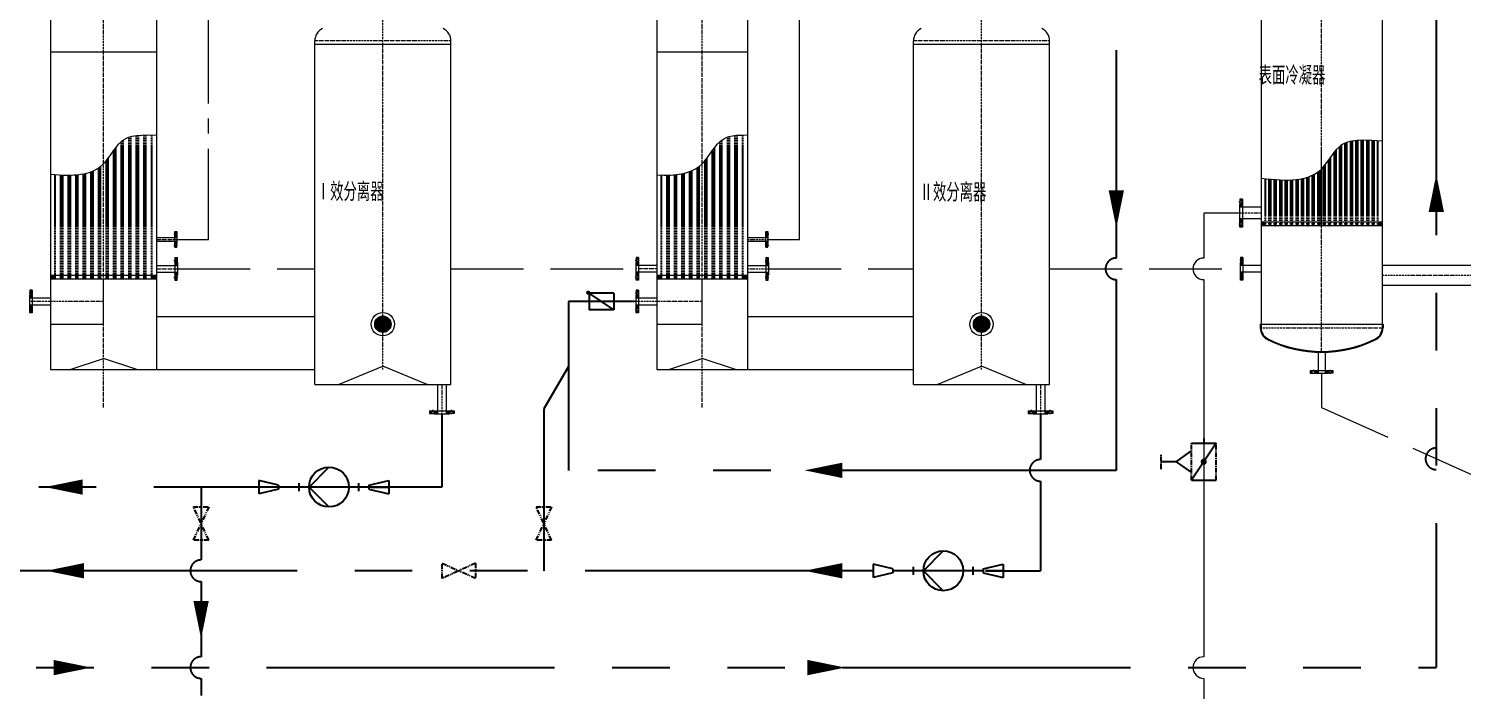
# Model space of a CAD drawing. Header units: millimetres. Extents: x 246160 to 561497, y -257273 to -154225.
# Drawn here: x 254089 to 263573, y -164803 to -160424 of the extents above; entities that cross this region are included whole.
import ezdxf

# ---------------------------------------------------------------- set-up
doc = ezdxf.new("R2010")
doc.units = ezdxf.units.MM
for name, pattern in [('ACAD_ISO02W100', [11, 8, -3]), ('ACAD_ISO10W100', [18.7, 12, -3, 0.7, -3]), ('ACAD_ISO12W100', [22.4, 12, -3, 0.7, -3, 0.7, -3]), ('CENTER', [50.8, 31.75, -6.35, 6.35, -6.35]), ('CENTER2', [1.125, 0.75, -0.125, 0.125, -0.125]), ('PHANTOM', [63.5, 31.75, -6.35, 6.35, -6.35, 6.35, -6.35])]:
    doc.linetypes.add(name, pattern=pattern)
for name, color, linetype in [('2', 1, 'Continuous'), ('LAYER1', 7, 'Continuous'), ('LAYER2', 1, 'Continuous'), ('LAYER3', 6, 'CENTER2')]:
    doc.layers.add(name, color=color, linetype=linetype)
for name, color, linetype, lineweight in [('中心线', 1, 'ACAD_ISO10W100', 18), ('二次蒸汽', 20, 'CENTER2', 15), ('冷凝水管线', 140, 'ACAD_ISO02W100', 15), ('冷却水管线', 4, 'Continuous', 15), ('双点划线', 3, 'ACAD_ISO12W100', 18), ('图层3', 4, 'ACAD_ISO02W100', 25), ('物料线路', 40, 'PHANTOM', 25), ('细实线', 7, 'Continuous', 18), ('阀门仪表', 7, 'Continuous', 20)]:
    doc.layers.add(name, color=color, linetype=linetype, lineweight=lineweight)
doc.styles.get("Standard").update_dxf_attribs({"font": 'txt', "bigfont": 'gbcbig.shx'})
pattern_1 = [(45, (-14073.3768, -38434.4615), (-2.24506403, 2.24506403), [])]
pattern_2 = [(45, (-10113.046, -38434.4615), (-2.24506403, 2.24506403), [])]

msp = doc.modelspace()

# ---------------------------------------------------------------- hatches: boundary and pattern name
at = {"layer": '双点划线'}
h = msp.add_hatch(dxfattribs=at)
h.set_pattern_fill('ANSI31', color=256, style=0)
h.set_pattern_definition(pattern_1)
h.paths.add_polyline_path([(254264.6, -162054.9), (254233.6, -162054.9), (254233.6, -162079.9), (254264.6, -162079.9)])
h.paths.add_polyline_path([(254302.6, -162079.9), (254314.6, -162079.9), (254314.6, -162054.9), (254302.6, -162054.9)])
h.paths.add_polyline_path([(254352.6, -162079.9), (254364.6, -162079.9), (254364.6, -162054.9), (254352.6, -162054.9)])
h.paths.add_polyline_path([(254414.6, -162054.9), (254402.6, -162054.9), (254402.6, -162079.9), (254414.6, -162079.9)])
h.paths.add_polyline_path([(254452.6, -162079.9), (254464.6, -162079.9), (254464.6, -162054.9), (254452.6, -162054.9)])
h.paths.add_polyline_path([(254514.6, -162054.9), (254502.6, -162054.9), (254502.6, -162079.9), (254514.6, -162079.9)])
h.paths.add_polyline_path([(254552.6, -162079.9), (254564.6, -162079.9), (254564.6, -162054.9), (254552.6, -162054.9)])
h.paths.add_polyline_path([(254614.6, -162054.9), (254602.6, -162054.9), (254602.6, -162079.9), (254614.6, -162079.9)])
h.paths.add_polyline_path([(254652.6, -162079.9), (254664.6, -162079.9), (254664.6, -162054.9), (254652.6, -162054.9)])
h.paths.add_polyline_path([(254714.6, -162054.9), (254702.6, -162054.9), (254702.6, -162079.9), (254714.6, -162079.9)])
h.paths.add_polyline_path([(254764.6, -162054.9), (254752.6, -162054.9), (254752.6, -162079.9), (254764.6, -162079.9)])
h.paths.add_polyline_path([(254814.6, -162054.9), (254802.6, -162054.9), (254802.6, -162079.9), (254814.6, -162079.9)])
h.paths.add_polyline_path([(254864.6, -162054.9), (254852.6, -162054.9), (254852.6, -162079.9), (254864.6, -162079.9)])
h.paths.add_polyline_path([(254902.6, -162079.9), (254933.6, -162079.9), (254933.6, -162054.9), (254902.6, -162054.9)])
h.paths.add_polyline_path([(254264.6, -156104.9), (254264.6, -156079.9), (254233.6, -156079.9), (254233.6, -156104.9)])
h.paths.add_polyline_path([(254314.6, -156079.9), (254302.6, -156079.9), (254302.6, -156104.9), (254314.6, -156104.9)])
h.paths.add_polyline_path([(254364.6, -156079.9), (254352.6, -156079.9), (254352.6, -156104.9), (254364.6, -156104.9)])
h.paths.add_polyline_path([(254402.6, -156104.9), (254414.6, -156104.9), (254414.6, -156079.9), (254402.6, -156079.9)])
h.paths.add_polyline_path([(254464.6, -156079.9), (254452.6, -156079.9), (254452.6, -156104.9), (254464.6, -156104.9)])
h.paths.add_polyline_path([(254502.6, -156104.9), (254514.6, -156104.9), (254514.6, -156079.9), (254502.6, -156079.9)])
h.paths.add_polyline_path([(254552.6, -156104.9), (254564.6, -156104.9), (254564.6, -156079.9), (254552.6, -156079.9)])
h.paths.add_polyline_path([(254614.6, -156079.9), (254602.6, -156079.9), (254602.6, -156104.9), (254614.6, -156104.9)])
h.paths.add_polyline_path([(254652.6, -156104.9), (254664.6, -156104.9), (254664.6, -156079.9), (254652.6, -156079.9)])
h.paths.add_polyline_path([(254714.6, -156079.9), (254702.6, -156079.9), (254702.6, -156104.9), (254714.6, -156104.9)])
h.paths.add_polyline_path([(254752.6, -156104.9), (254764.6, -156104.9), (254764.6, -156079.9), (254752.6, -156079.9)])
h.paths.add_polyline_path([(254802.6, -156104.9), (254814.6, -156104.9), (254814.6, -156079.9), (254802.6, -156079.9)])
h.paths.add_polyline_path([(254852.6, -156104.9), (254864.6, -156104.9), (254864.6, -156079.9), (254852.6, -156079.9)])
h.paths.add_polyline_path([(254902.6, -156104.9), (254933.6, -156104.9), (254933.6, -156079.9), (254902.6, -156079.9)])
h = msp.add_hatch(dxfattribs=at)
h.set_pattern_fill('ANSI31', color=256, style=0)
h.set_pattern_definition([(45, (-14988.9077, -38434.4615), (-2.24506403, 2.24506403), [])])
h.paths.add_polyline_path([(258275, -156079.9), (258244, -156079.9), (258244, -156104.9), (258275, -156104.9)])
h.paths.add_polyline_path([(258844, -156079.9), (258813, -156079.9), (258813, -156104.9), (258844, -156104.9)])
h.paths.add_polyline_path([(258275, -162054.9), (258263, -162054.9), (258263, -162079.9), (258275, -162079.9)])
h.paths.add_polyline_path([(258263, -162054.9), (258244, -162054.9), (258244, -162079.9), (258263, -162079.9)])
h.paths.add_polyline_path([(258844, -162054.9), (258813, -162054.9), (258813, -162079.9), (258844, -162079.9)])
h = msp.add_hatch(dxfattribs=at)
h.set_pattern_fill('ANSI31', color=256, style=0)
h.set_pattern_definition(pattern_2)
h.paths.add_polyline_path([(258313, -162079.9), (258325, -162079.9), (258325, -162054.9), (258313, -162054.9)])
h.paths.add_polyline_path([(258375, -162054.9), (258363, -162054.9), (258363, -162079.9), (258375, -162079.9)])
h.paths.add_polyline_path([(258413, -162079.9), (258425, -162079.9), (258425, -162054.9), (258413, -162054.9)])
h.paths.add_polyline_path([(258475, -162054.9), (258463, -162054.9), (258463, -162079.9), (258475, -162079.9)])
h.paths.add_polyline_path([(258513, -162079.9), (258525, -162079.9), (258525, -162054.9), (258513, -162054.9)])
h.paths.add_polyline_path([(258575, -162054.9), (258563, -162054.9), (258563, -162079.9), (258575, -162079.9)])
h.paths.add_polyline_path([(258613, -162079.9), (258625, -162079.9), (258625, -162054.9), (258613, -162054.9)])
h.paths.add_polyline_path([(258675, -162054.9), (258663, -162054.9), (258663, -162079.9), (258675, -162079.9)])
h.paths.add_polyline_path([(258725, -162054.9), (258713, -162054.9), (258713, -162079.9), (258725, -162079.9)])
h.paths.add_polyline_path([(258775, -162054.9), (258763, -162054.9), (258763, -162079.9), (258775, -162079.9)])
h.paths.add_polyline_path([(258325, -156079.9), (258313, -156079.9), (258313, -156104.9), (258325, -156104.9)])
h.paths.add_polyline_path([(258363, -156104.9), (258375, -156104.9), (258375, -156079.9), (258363, -156079.9)])
h.paths.add_polyline_path([(258425, -156079.9), (258413, -156079.9), (258413, -156104.9), (258425, -156104.9)])
h.paths.add_polyline_path([(258463, -156104.9), (258475, -156104.9), (258475, -156079.9), (258463, -156079.9)])
h.paths.add_polyline_path([(258513, -156104.9), (258525, -156104.9), (258525, -156079.9), (258513, -156079.9)])
h.paths.add_polyline_path([(258575, -156079.9), (258563, -156079.9), (258563, -156104.9), (258575, -156104.9)])
h.paths.add_polyline_path([(258613, -156104.9), (258625, -156104.9), (258625, -156079.9), (258613, -156079.9)])
h.paths.add_polyline_path([(258675, -156079.9), (258663, -156079.9), (258663, -156104.9), (258675, -156104.9)])
h.paths.add_polyline_path([(258713, -156104.9), (258725, -156104.9), (258725, -156079.9), (258713, -156079.9)])
h.paths.add_polyline_path([(258763, -156104.9), (258775, -156104.9), (258775, -156079.9), (258763, -156079.9)])
h = msp.add_hatch(dxfattribs=at)
h.set_pattern_fill('ANSI31', color=256, style=0)
h.set_pattern_definition([(315, (-12567.2106, -284114.7113), (-2.24506403, -2.24506403), [])])
h.paths.add_polyline_path([(262269.9, -161729.9), (262242.4, -161729.9), (262242.4, -161704.9), (262269.9, -161704.9)])
h.paths.add_polyline_path([(262305.9, -161729.9), (262294.9, -161729.9), (262294.9, -161704.9), (262305.9, -161704.9)])
h.paths.add_polyline_path([(262341.9, -161729.9), (262330.9, -161729.9), (262330.9, -161704.9), (262341.9, -161704.9)])
h.paths.add_polyline_path([(262377.9, -161729.9), (262366.9, -161729.9), (262366.9, -161704.9), (262377.9, -161704.9)])
h.paths.add_polyline_path([(262413.9, -161729.9), (262402.9, -161729.9), (262402.9, -161704.9), (262413.9, -161704.9)])
h.paths.add_polyline_path([(262449.9, -161729.9), (262438.9, -161729.9), (262438.9, -161704.9), (262449.9, -161704.9)])
h.paths.add_polyline_path([(262485.9, -161729.9), (262474.9, -161729.9), (262474.9, -161704.9), (262485.9, -161704.9)])
h.paths.add_polyline_path([(262521.9, -161729.9), (262510.9, -161729.9), (262510.9, -161704.9), (262521.9, -161704.9)])
h.paths.add_polyline_path([(262557.9, -161729.9), (262546.9, -161729.9), (262546.9, -161704.9), (262557.9, -161704.9)])
h.paths.add_polyline_path([(262593.9, -161729.9), (262582.9, -161729.9), (262582.9, -161704.9), (262593.9, -161704.9)])
h.paths.add_polyline_path([(262629.9, -161729.9), (262618.9, -161729.9), (262618.9, -161704.9), (262629.9, -161704.9)])
h.paths.add_polyline_path([(262665.9, -161729.9), (262654.9, -161729.9), (262654.9, -161704.9), (262665.9, -161704.9)])
h.paths.add_polyline_path([(262701.9, -161729.9), (262690.9, -161729.9), (262690.9, -161704.9), (262701.9, -161704.9)])
h.paths.add_polyline_path([(262737.9, -161729.9), (262726.9, -161729.9), (262726.9, -161704.9), (262737.9, -161704.9)])
h.paths.add_polyline_path([(262773.9, -161729.9), (262762.9, -161729.9), (262762.9, -161704.9), (262773.9, -161704.9)])
h.paths.add_polyline_path([(262809.9, -161729.9), (262798.9, -161729.9), (262798.9, -161704.9), (262809.9, -161704.9)])
h.paths.add_polyline_path([(262845.9, -161729.9), (262834.9, -161729.9), (262834.9, -161704.9), (262845.9, -161704.9)])
h.paths.add_polyline_path([(262881.9, -161729.9), (262870.9, -161729.9), (262870.9, -161704.9), (262881.9, -161704.9)])
h.paths.add_polyline_path([(262917.9, -161729.9), (262906.9, -161729.9), (262906.9, -161704.9), (262917.9, -161704.9)])
h.paths.add_polyline_path([(262953.9, -161729.9), (262942.9, -161729.9), (262942.9, -161704.9), (262953.9, -161704.9)])
h.paths.add_polyline_path([(262989.9, -161729.9), (262978.9, -161729.9), (262978.9, -161704.9), (262989.9, -161704.9)])
h.paths.add_polyline_path([(263042.4, -161729.9), (263014.9, -161729.9), (263014.9, -161704.9), (263042.4, -161704.9)])
h = msp.add_hatch(dxfattribs=at)
h.set_pattern_fill('ANSI31', color=256, style=0)
h.set_pattern_definition(pattern_1)
h.paths.add_polyline_path([(256431.8, -162325.9, 0.414214), (256377.8, -162379.9), (256431.8, -162379.9)])
h.paths.add_polyline_path([(256431.8, -162325.9), (256431.8, -162379.9), (256485.8, -162379.9, 0.414214)])
h.paths.add_polyline_path([(256431.8, -162379.9), (256377.8, -162379.9, 0.414214), (256431.8, -162433.9)])
h.paths.add_polyline_path([(256485.8, -162379.9), (256431.8, -162379.9), (256431.8, -162433.9, 0.414214)])
h = msp.add_hatch(dxfattribs=at)
h.set_pattern_fill('ANSI31', color=256, style=0)
h.set_pattern_definition(pattern_2)
h.paths.add_polyline_path([(260392.2, -162325.9, 0.414214), (260338.2, -162379.9), (260392.2, -162379.9)])
h.paths.add_polyline_path([(260392.2, -162325.9), (260392.2, -162379.9), (260446.2, -162379.9, 0.414214)])
h.paths.add_polyline_path([(260392.2, -162379.9), (260338.2, -162379.9, 0.414214), (260392.2, -162433.9)])
h.paths.add_polyline_path([(260446.2, -162379.9), (260392.2, -162379.9), (260392.2, -162433.9, 0.414214)])
at = {"layer": '细实线', "linetype": 'Continuous'}
h = msp.add_hatch(dxfattribs=at)
h.set_pattern_fill('_USER', scale=3, angle=-45, style=0, pattern_type=0)
h.set_pattern_definition([(315, (385074.6613, 114248.296), (2.121320344, 2.121320344), [])])
h.paths.add_polyline_path([(262118.5, -161552.2), (262100.5, -161552.2), (262100.5, -161563.2), (262118.5, -161563.2)])
h.paths.add_polyline_path([(262118.5, -161737.2), (262100.5, -161737.2), (262100.5, -161726.2), (262118.5, -161726.2)])
h.paths.add_polyline_path([(262118.5, -161605.7), (262098.5, -161605.7), (262098.5, -161585.7), (262100.5, -161585.7), (262100.5, -161581.2), (262118.5, -161581.2)])
h.paths.add_polyline_path([(262118.5, -161683.7), (262098.5, -161683.7), (262098.5, -161703.7), (262100.5, -161703.7), (262100.5, -161708.2), (262118.5, -161708.2)])
h = msp.add_hatch(dxfattribs=at)
h.set_pattern_fill('_USER', scale=3, angle=135, style=0, pattern_type=0)
h.set_pattern_definition([(135, (131734.3883, -431010.2582), (-2.121320344, -2.121320344), [])])
h.paths.add_polyline_path([(255055, -161871), (255069, -161871), (255069, -161863), (255055, -161863)])
h.paths.add_polyline_path([(255055, -161766), (255069, -161766), (255069, -161774), (255055, -161774)])
h.paths.add_polyline_path([(255055, -161831.5), (255071, -161831.5), (255071, -161846.5), (255069, -161846.5), (255069, -161849), (255055, -161849)])
h.paths.add_polyline_path([(255055, -161805.5), (255071, -161805.5), (255071, -161790.5), (255069, -161790.5), (255069, -161788), (255055, -161788)])
h = msp.add_hatch(dxfattribs=at)
h.set_pattern_fill('_USER', scale=3, angle=135, style=0, pattern_type=0)
h.set_pattern_definition([(135, (135644.719, -431010.2582), (-2.121320344, -2.121320344), [])])
h.paths.add_polyline_path([(258965.3, -161871), (258979.3, -161871), (258979.3, -161863), (258965.3, -161863)])
h.paths.add_polyline_path([(258965.3, -161766), (258979.3, -161766), (258979.3, -161774), (258965.3, -161774)])
h.paths.add_polyline_path([(258965.3, -161831.5), (258981.3, -161831.5), (258981.3, -161846.5), (258979.3, -161846.5), (258979.3, -161849), (258965.3, -161849)])
h.paths.add_polyline_path([(258965.3, -161805.5), (258981.3, -161805.5), (258981.3, -161790.5), (258979.3, -161790.5), (258979.3, -161788), (258965.3, -161788)])
h = msp.add_hatch(dxfattribs=at)
h.set_pattern_fill('_USER', scale=3, angle=-45, style=0, pattern_type=0)
h.set_pattern_definition([(225, (131277.4702, 110164.628), (-2.121320344, 2.121320344), [])])
h.paths.add_polyline_path([(255055, -161938.4), (255071, -161938.4), (255071, -161949.4), (255055, -161949.4)])
h.paths.add_polyline_path([(255055, -162088.4), (255071, -162088.4), (255071, -162077.4), (255055, -162077.4)])
h.paths.add_polyline_path([(255055, -161990.4), (255073, -161990.4), (255073, -161971.4), (255071, -161971.4), (255071, -161967.4), (255055, -161967.4)])
h.paths.add_polyline_path([(255055, -162036.4), (255073, -162036.4), (255073, -162055.4), (255071, -162055.4), (255071, -162059.4), (255055, -162059.4)])
h = msp.add_hatch(dxfattribs=at)
h.set_pattern_fill('_USER', scale=3, angle=-45, style=0, pattern_type=0)
h.set_pattern_definition([(315, (381900.1556, 110164.628), (2.121320344, 2.121320344), [])])
h.paths.add_polyline_path([(258122.7, -161938.4), (258106.7, -161938.4), (258106.7, -161949.4), (258122.7, -161949.4)])
h.paths.add_polyline_path([(258122.7, -162088.4), (258106.7, -162088.4), (258106.7, -162077.4), (258122.7, -162077.4)])
h.paths.add_polyline_path([(258122.7, -161990.4), (258104.7, -161990.4), (258104.7, -161971.4), (258106.7, -161971.4), (258106.7, -161967.4), (258122.7, -161967.4)])
h.paths.add_polyline_path([(258122.7, -162036.4), (258104.7, -162036.4), (258104.7, -162055.4), (258106.7, -162055.4), (258106.7, -162059.4), (258122.7, -162059.4)])
h = msp.add_hatch(dxfattribs=at)
h.set_pattern_fill('_USER', scale=3, angle=-45, style=0, pattern_type=0)
h.set_pattern_definition([(225, (135187.801, 110164.628), (-2.121320344, 2.121320344), [])])
h.paths.add_polyline_path([(258965.3, -161938.4), (258981.3, -161938.4), (258981.3, -161949.4), (258965.3, -161949.4)])
h.paths.add_polyline_path([(258965.3, -162088.4), (258981.3, -162088.4), (258981.3, -162077.4), (258965.3, -162077.4)])
h.paths.add_polyline_path([(258965.3, -161990.4), (258983.3, -161990.4), (258983.3, -161971.4), (258981.3, -161971.4), (258981.3, -161967.4), (258965.3, -161967.4)])
h.paths.add_polyline_path([(258965.3, -162036.4), (258983.3, -162036.4), (258983.3, -162055.4), (258981.3, -162055.4), (258981.3, -162059.4), (258965.3, -162059.4)])
h = msp.add_hatch(dxfattribs=at)
h.set_pattern_fill('_USER', scale=3, angle=-45, style=0, pattern_type=0)
h.set_pattern_definition([(315, (385898.5967, 110164.628), (2.121320344, 2.121320344), [])])
h.paths.add_polyline_path([(262121.1, -161938.4), (262105.1, -161938.4), (262105.1, -161949.4), (262121.1, -161949.4)])
h.paths.add_polyline_path([(262121.1, -162088.4), (262105.1, -162088.4), (262105.1, -162077.4), (262121.1, -162077.4)])
h.paths.add_polyline_path([(262121.1, -161990.4), (262103.1, -161990.4), (262103.1, -161971.4), (262105.1, -161971.4), (262105.1, -161967.4), (262121.1, -161967.4)])
h.paths.add_polyline_path([(262121.1, -162036.4), (262103.1, -162036.4), (262103.1, -162055.4), (262105.1, -162055.4), (262105.1, -162059.4), (262121.1, -162059.4)])
h = msp.add_hatch(dxfattribs=at)
h.set_pattern_fill('_USER', scale=3, angle=-45, style=0, pattern_type=0)
h.set_pattern_definition([(315, (377889.825, 109948.1034), (2.121320344, 2.121320344), [])])
h.paths.add_polyline_path([(254112.3, -162154.9), (254096.3, -162154.9), (254096.3, -162165.9), (254112.3, -162165.9)])
h.paths.add_polyline_path([(254112.3, -162304.9), (254096.3, -162304.9), (254096.3, -162293.9), (254112.3, -162293.9)])
h.paths.add_polyline_path([(254112.3, -162206.9), (254094.3, -162206.9), (254094.3, -162187.9), (254096.3, -162187.9), (254096.3, -162183.9), (254112.3, -162183.9)])
h.paths.add_polyline_path([(254112.3, -162252.9), (254094.3, -162252.9), (254094.3, -162271.9), (254096.3, -162271.9), (254096.3, -162275.9), (254112.3, -162275.9)])
h = msp.add_hatch(dxfattribs=at)
h.set_pattern_fill('_USER', scale=3, angle=-45, style=0, pattern_type=0)
h.set_pattern_definition([(315, (381900.1556, 109948.1034), (2.121320344, 2.121320344), [])])
h.paths.add_polyline_path([(258122.7, -162154.9), (258106.7, -162154.9), (258106.7, -162165.9), (258122.7, -162165.9)])
h.paths.add_polyline_path([(258122.7, -162304.9), (258106.7, -162304.9), (258106.7, -162293.9), (258122.7, -162293.9)])
h.paths.add_polyline_path([(258122.7, -162206.9), (258104.7, -162206.9), (258104.7, -162187.9), (258106.7, -162187.9), (258106.7, -162183.9), (258122.7, -162183.9)])
h.paths.add_polyline_path([(258122.7, -162252.9), (258104.7, -162252.9), (258104.7, -162271.9), (258106.7, -162271.9), (258106.7, -162275.9), (258122.7, -162275.9)])
h = msp.add_hatch(dxfattribs=at)
h.set_pattern_fill('_USER', scale=3, angle=45, style=0, pattern_type=0)
h.set_pattern_definition([(45, (-9535.6293, -38909.459), (-2.121320344, 2.121320344), [])])
h.paths.add_polyline_path([(262567.4, -162686.9), (262567.4, -162702.9), (262578.4, -162702.9), (262578.4, -162686.9)])
h.paths.add_polyline_path([(262717.4, -162686.9), (262717.4, -162702.9), (262706.4, -162702.9), (262706.4, -162686.9)])
h.paths.add_polyline_path([(262619.4, -162686.9), (262619.4, -162704.9), (262600.4, -162704.9), (262600.4, -162702.9), (262596.4, -162702.9), (262596.4, -162686.9)])
h.paths.add_polyline_path([(262665.4, -162686.9), (262665.4, -162704.9), (262684.4, -162704.9), (262684.4, -162702.9), (262688.4, -162702.9), (262688.4, -162686.9)])
h = msp.add_hatch(dxfattribs=at)
h.set_pattern_fill('_USER', scale=3, angle=45, style=0, pattern_type=0)
h.set_pattern_definition([(45, (-17871.9683, -38246.9982), (-2.121320344, 2.121320344), [])])
h.paths.add_polyline_path([(256739.7, -162952.1), (256739.7, -162970.1), (256750.7, -162970.1), (256750.7, -162952.1)])
h.paths.add_polyline_path([(256904.7, -162952.1), (256904.7, -162970.1), (256893.7, -162970.1), (256893.7, -162952.1)])
h.paths.add_polyline_path([(256792.7, -162952.1), (256792.7, -162972.1), (256772.7, -162972.1), (256772.7, -162970.1), (256768.7, -162970.1), (256768.7, -162952.1)])
h.paths.add_polyline_path([(256851.7, -162952.1), (256851.7, -162972.1), (256871.7, -162972.1), (256871.7, -162970.1), (256875.7, -162970.1), (256875.7, -162952.1)])
h = msp.add_hatch(dxfattribs=at)
h.set_pattern_fill('_USER', scale=3, angle=45, style=0, pattern_type=0)
h.set_pattern_definition([(45, (-13911.6376, -38246.9982), (-2.121320344, 2.121320344), [])])
h.paths.add_polyline_path([(260700, -162952.1), (260700, -162970.1), (260711, -162970.1), (260711, -162952.1)])
h.paths.add_polyline_path([(260865, -162952.1), (260865, -162970.1), (260854, -162970.1), (260854, -162952.1)])
h.paths.add_polyline_path([(260753, -162952.1), (260753, -162972.1), (260733, -162972.1), (260733, -162970.1), (260729, -162970.1), (260729, -162952.1)])
h.paths.add_polyline_path([(260812, -162952.1), (260812, -162972.1), (260832, -162972.1), (260832, -162970.1), (260836, -162970.1), (260836, -162952.1)])

# ---------------------------------------------------------------- linework, layer by layer
at = {"layer": '2', "color": 7}
for p, q in [((255610.7, -163413.7), (255610.7, -163501.5)), ((255742.4, -163444.4), (255610.7, -163413.7)), ((255742.4, -163470.7), (255610.7, -163501.5)), ((255742.4, -163444.4), (255742.4, -163470.7)), ((256338.9, -163444.4), (256470.6, -163413.7)), ((256338.9, -163444.4), (256338.9, -163470.7)), ((256338.9, -163470.7), (256470.6, -163501.5)), ((256470.6, -163413.7), (256470.6, -163501.5)), ((259674.6, -163967.5), (259674.6, -164055.3)), ((259806.3, -163998.2), (259674.6, -163967.5)), ((260402.8, -163998.2), (260534.5, -163967.5)), ((260534.5, -163967.5), (260534.5, -164055.3)), ((259806.3, -164024.5), (259674.6, -164055.3)), ((259806.3, -163998.2), (259806.3, -164024.5)), ((260402.8, -163998.2), (260402.8, -164024.5)), ((260402.8, -164024.5), (260534.5, -164055.3))]:
    msp.add_line(p, q, dxfattribs=at)
for points, const_width in [([(257783.3, -162171.3, 1), (257797, -162171.3, 1)], 13.7), ([(261862.2, -163300, 1), (261862.2, -163279.7, 1)], 20.4)]:
    msp.add_lwpolyline(points, format="xyb", close=True, dxfattribs=dict(at, const_width=const_width))
at = {"layer": 'LAYER1', "color": 7, "linetype": 'Continuous'}
for p, q in [((257960.4, -162175.1), (257795.8, -162175.1)), ((257960.4, -162284.8), (257795.8, -162284.8))]:
    msp.add_line(p, q, dxfattribs=at)
at = {"layer": 'LAYER1', "color": 7}
for p, q in [((257795.8, -162175.1), (257795.8, -162284.8)), ((257960.4, -162284.8), (257795.8, -162175.1)), ((257960.4, -162175.1), (257960.4, -162284.8)), ((261943.6, -163167.6), (261780.7, -163412)), ((261780.7, -163167.6), (261943.6, -163167.6)), ((261862.2, -163136.2), (261862.2, -163167.6)), ((261862.2, -163300), (261862.2, -163279.7)), ((261780.7, -163412), (261943.6, -163412))]:
    msp.add_line(p, q, dxfattribs=at)
at = {"layer": 'LAYER1', "color": 7, "linetype": 'CENTER'}
for p, q in [((261780.7, -163412), (261780.7, -163167.6)), ((261943.6, -163412), (261943.6, -163167.6))]:
    msp.add_line(p, q, dxfattribs=at)
at = {"layer": 'LAYER1'}
for p, q in [((255943.8, -163457.6), (256075.5, -163325.9)), ((255786.8, -163457.6), (255742.4, -163457.6)), ((255786.8, -163457.6), (255742.4, -163457.6)), ((256075.5, -163589.3), (255943.8, -163457.6)), ((260007.7, -164011.4), (260139.4, -163879.7)), ((259850.7, -164011.4), (259806.3, -164011.4)), ((259850.7, -164011.4), (259806.3, -164011.4)), ((260139.4, -164143.1), (260007.7, -164011.4))]:
    msp.add_line(p, q, dxfattribs=at)
for centre in [(256075.5, -163457.6), (260139.4, -164011.4)]:
    msp.add_circle(centre, 131.7, dxfattribs=at)
at = {"layer": 'LAYER2', "color": 7}
for p, q in [((261678.9, -163289.8), (261780.7, -163218.5)), ((261678.9, -163289.8), (261580.7, -163289.8)), ((261678.9, -163289.8), (261780.7, -163361.1)), ((255877.9, -163483.9), (255877.9, -163431.2)), ((256273, -163483.9), (256273, -163431.2)), ((259941.8, -164037.7), (259941.8, -163985)), ((260336.9, -164037.7), (260336.9, -163985))]:
    msp.add_line(p, q, dxfattribs=at)
at = {"layer": 'LAYER2', "color": 7, "linetype": 'CENTER'}
msp.add_line((261580.7, -163338.7), (261580.7, -163241), dxfattribs=at)
at = {"layer": 'LAYER3', "color": 7}
msp.add_line((261862.2, -163279.7), (261862.2, -163300), dxfattribs=at)
at = {"layer": '中心线'}
for p, q in [((254583.6, -162932), (254583.6, -155729.3)), ((258544, -162932), (258544, -155729.3)), ((262642.4, -162566), (262642.4, -157220.1)), ((256431.8, -162679.9), (256431.8, -157604.9)), ((260392.2, -162679.9), (260392.2, -157979.9)), ((260392.2, -162679.9), (260392.2, -157979.9)), ((262642.4, -161729.9), (262642.4, -161214)), ((263042.4, -162054.9), (264028.7, -162054.9))]:
    msp.add_line(p, q, dxfattribs=at)
at = {"layer": '二次蒸汽', "ltscale": 800}
for p, q in [((255278.1, -161818.5), (255278.1, -158362.1)), ((255071, -161818.5), (255278.1, -161818.5))]:
    msp.add_line(p, q, dxfattribs=at)
at = {"layer": '冷凝水管线', "ltscale": 60}
for p, q in [((255073, -162013.4), (255981.8, -162013.4)), ((256881.8, -162013.4), (258104.7, -162013.4)), ((258983.3, -162013.4), (259942.2, -162013.4)), ((260842.2, -162013.4), (262103.1, -162013.4)), ((262642.4, -162704.9), (262642.4, -162931.5)), ((262642.4, -162931.5), (263994.2, -163535.7))]:
    msp.add_line(p, q, dxfattribs=at)
at = {"layer": '冷却水管线', "ltscale": 80}
for p, q in [((261862.2, -161644.7), (261862.2, -161942)), ((262098.5, -161644.7), (261862.2, -161644.7)), ((261862.2, -162084.9), (261862.2, -164580.6)), ((261862.2, -163294.9), (261862.2, -163417.1)), ((261911, -163417.1), (261813.3, -163417.1)), ((261862.2, -164723.4), (261862.2, -165251.1))]:
    msp.add_line(p, q, dxfattribs=at)
for centre in [(261862.2, -162013.4), (261862.2, -164652)]:
    msp.add_arc(centre, 71.4, 90, 270, dxfattribs=at)
at = {"layer": '图层3'}
for p, q in [((254802.6, -162079.9), (254802.6, -161130.9)), ((254814.6, -162079.9), (254814.6, -161129.7)), ((254852.6, -162079.9), (254852.6, -161127.8)), ((254864.6, -162079.9), (254864.6, -161127.7)), ((254902.6, -162079.9), (254902.6, -161128.3)), ((258763, -162079.9), (258763, -161130.9)), ((258775, -162079.9), (258775, -161129.7)), ((258813, -162079.9), (258813, -161127.8)), ((254652.6, -162079.9), (254652.6, -161229.1)), ((254664.6, -162079.9), (254664.6, -161212.9)), ((254702.6, -162079.9), (254702.6, -161171)), ((254714.6, -162079.9), (254714.6, -161161.1)), ((254752.6, -162079.9), (254752.6, -161141.3)), ((254764.6, -162079.9), (254764.6, -161137.7)), ((258613, -162079.9), (258613, -161229.1)), ((258625, -162079.9), (258625, -161212.9)), ((258663, -162079.9), (258663, -161171)), ((258675, -162079.9), (258675, -161161.1)), ((258713, -162079.9), (258713, -161141.3)), ((258725, -162079.9), (258725, -161137.7)), ((262737.9, -161729.9), (262737.9, -161227.6)), ((262762.9, -161729.9), (262762.9, -161202.1)), ((262773.9, -161729.9), (262773.9, -161193.2)), ((262798.9, -161729.9), (262798.9, -161178.7)), ((262809.9, -161729.9), (262809.9, -161174.3)), ((262834.9, -161729.9), (262834.9, -161167.5)), ((262845.9, -161729.9), (262845.9, -161165.5)), ((262870.9, -161729.9), (262870.9, -161162.4)), ((262881.9, -161729.9), (262881.9, -161161.5)), ((262906.9, -161729.9), (262906.9, -161160.4)), ((262917.9, -161729.9), (262917.9, -161160.2)), ((262942.9, -161729.9), (262942.9, -161160.3)), ((262953.9, -161729.9), (262953.9, -161160.6)), ((262978.9, -161729.9), (262978.9, -161161.5)), ((262989.9, -161729.9), (262989.9, -161162.1)), ((263014.9, -161729.9), (263014.9, -161163.7)), ((254602.6, -162079.9), (254602.6, -161297.5)), ((254614.6, -162079.9), (254614.6, -161282.2)), ((258563, -162079.9), (258563, -161297.5)), ((258575, -162079.9), (258575, -161282.2)), ((262665.9, -161729.9), (262665.9, -161324.4)), ((262690.9, -161729.9), (262690.9, -161290.5)), ((262701.9, -161729.9), (262701.9, -161274.9)), ((262726.9, -161729.9), (262726.9, -161240.9)), ((254264.6, -162079.9), (254264.6, -161389.6)), ((254302.6, -162079.9), (254302.6, -161392.3)), ((254314.6, -162079.9), (254314.6, -161392.8)), ((254352.6, -162079.9), (254352.6, -161393.5)), ((254364.6, -162079.9), (254364.6, -161393.4)), ((254402.6, -162079.9), (254402.6, -161391.3)), ((254414.6, -162079.9), (254414.6, -161390.2)), ((254452.6, -162079.9), (254452.6, -161384.4)), ((254464.6, -162079.9), (254464.6, -161381.8)), ((254502.6, -162079.9), (254502.6, -161370.4)), ((254514.6, -162079.9), (254514.6, -161365.5)), ((254552.6, -162079.9), (254552.6, -161344.7)), ((254564.6, -162079.9), (254564.6, -161335.8)), ((258275, -162079.9), (258275, -161392.8)), ((258313, -162079.9), (258313, -161393.5)), ((258325, -162079.9), (258325, -161393.4)), ((258363, -162079.9), (258363, -161391.3)), ((258375, -162079.9), (258375, -161390.2)), ((258413, -162079.9), (258413, -161384.4)), ((258425, -162079.9), (258425, -161381.8)), ((258463, -162079.9), (258463, -161370.4)), ((258475, -162079.9), (258475, -161365.5)), ((258513, -162079.9), (258513, -161344.7)), ((258525, -162079.9), (258525, -161335.8)), ((262269.9, -161729.9), (262269.9, -161416.3)), ((262294.9, -161729.9), (262294.9, -161419.2)), ((262510.9, -161729.9), (262510.9, -161417)), ((262521.9, -161729.9), (262521.9, -161414.6)), ((262546.9, -161729.9), (262546.9, -161407.8)), ((262557.9, -161729.9), (262557.9, -161404.1)), ((262582.9, -161729.9), (262582.9, -161393.6)), ((262593.9, -161729.9), (262593.9, -161387.9)), ((262618.9, -161729.9), (262618.9, -161371.8)), ((262629.9, -161729.9), (262629.9, -161362.8)), ((262654.9, -161729.9), (262654.9, -161337.6)), ((262305.9, -161729.9), (262305.9, -161420.4)), ((262330.9, -161729.9), (262330.9, -161422.7)), ((262341.9, -161729.9), (262341.9, -161423.5)), ((262366.9, -161729.9), (262366.9, -161425)), ((262377.9, -161729.9), (262377.9, -161425.5)), ((262402.9, -161729.9), (262402.9, -161426)), ((262413.9, -161729.9), (262413.9, -161426)), ((262438.9, -161729.9), (262438.9, -161425.3)), ((262449.9, -161729.9), (262449.9, -161424.7)), ((262474.9, -161729.9), (262474.9, -161422.5)), ((262485.9, -161729.9), (262485.9, -161421.1))]:
    msp.add_line(p, q, dxfattribs=at)
at = {"layer": '物料线路', "ltscale": 60}
for p, q in [((261284, -156756.3), (261284, -161942)), ((263400.9, -159886.7), (263400.9, -164652)), ((261284, -162084.9), (261284, -163346.9)), ((258096.7, -162229.9), (257659.6, -162229.9)), ((257659.6, -162229.9), (257659.6, -163346.9)), ((257659.6, -162660.2), (257497.6, -162940.8)), ((256822.2, -162980.1), (256822.2, -163457.6)), ((257497.6, -162940.8), (257497.6, -164011.4)), ((260782.5, -162980.1), (260782.5, -163275.5)), ((261284, -163346.9), (257659.6, -163346.9)), ((256822.2, -163457.6), (251628.7, -163457.6)), ((260782.5, -163418.3), (260782.5, -164011.4)), ((259674.6, -164011.4), (253649.3, -164011.4)), ((260541.7, -164011.4), (260782.5, -164011.4)), ((251853.1, -164652), (263400.9, -164652))]:
    msp.add_line(p, q, dxfattribs=at)
at = {"layer": '物料线路', "ltscale": 800}
for p, q in [((255229.4, -163457.6), (255229.4, -163939.9)), ((256338.9, -163457.6), (255742.4, -163457.6)), ((255877.9, -163457.6), (255742.4, -163457.6)), ((255943.8, -163457.6), (255877.9, -163457.6)), ((256207.2, -163457.6), (255943.8, -163457.6)), ((256273, -163457.6), (256207.2, -163457.6)), ((256338.9, -163457.6), (256273, -163457.6)), ((256477.8, -163457.6), (256355.1, -163457.6)), ((256355.1, -163457.6), (256477.8, -163457.6)), ((260402.8, -164011.4), (259806.3, -164011.4)), ((259941.8, -164011.4), (259806.3, -164011.4)), ((260007.7, -164011.4), (259941.8, -164011.4)), ((260271.1, -164011.4), (260007.7, -164011.4)), ((260336.9, -164011.4), (260271.1, -164011.4)), ((260402.8, -164011.4), (260336.9, -164011.4)), ((260541.7, -164011.4), (260419, -164011.4)), ((260419, -164011.4), (260541.7, -164011.4)), ((255229.4, -164082.8), (255229.4, -164580.6)), ((255229.4, -164723.4), (255229.4, -164836.9))]:
    msp.add_line(p, q, dxfattribs=at)
at = {"layer": '物料线路'}
for p, q in [((255279.9, -163809.5), (255178.8, -163588)), ((257548.1, -163809.5), (257447, -163588)), ((257044.7, -163960.8), (256823.2, -164061.9))]:
    msp.add_line(p, q, dxfattribs=at)
at = {"layer": '物料线路', "ltscale": 60}
for points in [[(263400.9, -161637.4, 101.7, 0.0508, 0), (263400.9, -161387.4, 0.0508, 0.0508, 0)], [(261284, -161493.3, 101.7, 0.0508, 0), (261284, -161743.3, 0.0508, 0.0508, 0)], [(259471.8, -163346.9, 101.7, 0.0508, 0), (259221.8, -163346.9, 0.0508, 0.0508, 0)], [(254447, -163457.6, 101.7, 0.0508, 0), (254197, -163457.6, 0.0508, 0.0508, 0)], [(254455.4, -164011.4, 101.7, 0.0508, 0), (254205.4, -164011.4, 0.0508, 0.0508, 0)], [(259471.8, -164011.4, 101.7, 0.0508, 0), (259221.8, -164011.4, 0.0508, 0.0508, 0)], [(255229.4, -164210.9, 101.7, 0.0508, 0), (255229.4, -164460.9, 0.0508, 0.0508, 0)], [(254253.1, -164652, 101.7, 0.0508, 0), (254503.1, -164652, 0.0508, 0.0508, 0)], [(259240.6, -164652, 101.7, 0.0508, 0), (259490.6, -164652, 0.0508, 0.0508, 0)]]:
    msp.add_lwpolyline(points, format="xyseb", dxfattribs=at)
at = {"layer": '物料线路'}
for points in [[(255178.8, -163588), (255279.9, -163588), (255229.4, -163698.7)], [(257447, -163588), (257548.1, -163588), (257497.6, -163698.7)], [(255279.9, -163809.5), (255178.8, -163809.5), (255229.4, -163698.7)], [(257548.1, -163809.5), (257447, -163809.5), (257497.6, -163698.7)], [(256823.2, -164061.9), (256823.2, -163960.8), (256934, -164011.4)], [(257044.7, -163960.8), (257044.7, -164061.9), (256934, -164011.4)]]:
    msp.add_lwpolyline(points, dxfattribs=at)
at = {"layer": '物料线路', "ltscale": 60}
for centre in [(261284, -162013.4), (263400.9, -163270.5), (260782.5, -163346.9), (255229.4, -164011.4), (255229.4, -164652)]:
    msp.add_arc(centre, 71.4, 90, 270, dxfattribs=at)
at = {"layer": '细实线'}
for p, q in [((254233.6, -157579.9), (254233.6, -162079.9)), ((254933.6, -157579.9), (254933.6, -162079.9)), ((258244, -157579.9), (258244, -162079.9)), ((258844, -157579.9), (258844, -162079.9)), ((259188.4, -161818.5), (259188.4, -158362.1)), ((262242.4, -159729.9), (262242.4, -161729.9)), ((263042.4, -159729.9), (263042.4, -161729.9)), ((255981.8, -160529.9), (255981.8, -160504.9)), ((256881.8, -160529.9), (255981.8, -160529.9)), ((255981.8, -162779.9), (255981.8, -160529.9)), ((256881.8, -160529.9), (255981.8, -160529.9)), ((256881.8, -160529.9), (256881.8, -160504.9)), ((256881.8, -162779.9), (256881.8, -160529.9)), ((259942.2, -160529.9), (259942.2, -160504.9)), ((260842.2, -160529.9), (259942.2, -160529.9)), ((259942.2, -162779.9), (259942.2, -160529.9)), ((260842.2, -160529.9), (259942.2, -160529.9)), ((260842.2, -160529.9), (260842.2, -160504.9)), ((260842.2, -162779.9), (260842.2, -160529.9)), ((254933.6, -160579.9), (254233.6, -160579.9)), ((258844, -160579.9), (258244, -160579.9)), ((262100.5, -161585.7), (262098.5, -161585.7)), ((262098.5, -161585.7), (262098.5, -161703.7)), ((262242.4, -161605.7), (262098.5, -161605.7)), ((262118.5, -161552.2), (262100.5, -161552.2)), ((262100.5, -161552.2), (262100.5, -161585.7)), ((262118.5, -161563.2), (262100.5, -161563.2)), ((262118.5, -161581.2), (262100.5, -161581.2)), ((262118.5, -161552.2), (262118.5, -161737.2)), ((262242.4, -161683.7), (262098.5, -161683.7)), ((262098.5, -161703.7), (262100.5, -161703.7)), ((262100.5, -161737.2), (262100.5, -161703.7)), ((255055, -161766), (255069, -161766)), ((255055, -161871), (255055, -161766)), ((255055, -161774), (255069, -161774)), ((255055, -161788), (255069, -161788)), ((255069, -161766), (255069, -161790.5)), ((255071, -161790.5), (255069, -161790.5)), ((255071, -161846.5), (255071, -161790.5)), ((258965.3, -161766), (258979.3, -161766)), ((258965.3, -161871), (258965.3, -161766)), ((258965.3, -161774), (258979.3, -161774)), ((258965.3, -161788), (258979.3, -161788)), ((258979.3, -161766), (258979.3, -161790.5)), ((258981.3, -161790.5), (258979.3, -161790.5)), ((258981.3, -161846.5), (258981.3, -161790.5)), ((262118.5, -161708.2), (262100.5, -161708.2)), ((262118.5, -161726.2), (262100.5, -161726.2)), ((262118.5, -161737.2), (262100.5, -161737.2)), ((263042.4, -161704.9), (262242.4, -161704.9)), ((263042.4, -161729.9), (262242.4, -161729.9)), ((262242.4, -161729.9), (262242.4, -162379.9)), ((263042.4, -161729.9), (263042.4, -162379.9)), ((254933.6, -161805.5), (255071, -161805.5)), ((254933.6, -161831.5), (255071, -161831.5)), ((255055, -161849), (255069, -161849)), ((255055, -161863), (255069, -161863)), ((255055, -161871), (255069, -161871)), ((255069, -161871), (255069, -161846.5)), ((255069, -161846.5), (255071, -161846.5)), ((258844, -161805.5), (258981.3, -161805.5)), ((258844, -161831.5), (258981.3, -161831.5)), ((258965.3, -161849), (258979.3, -161849)), ((258965.3, -161863), (258979.3, -161863)), ((258965.3, -161871), (258979.3, -161871)), ((258979.3, -161871), (258979.3, -161846.5)), ((258979.3, -161846.5), (258981.3, -161846.5)), ((258981.3, -161818.5), (259188.4, -161818.5)), ((255055, -161938.4), (255071, -161938.4)), ((255055, -161938.4), (255055, -162088.4)), ((255055, -161949.4), (255071, -161949.4)), ((255055, -161967.4), (255071, -161967.4)), ((255071, -161938.4), (255071, -161971.4)), ((255071, -161971.4), (255073, -161971.4)), ((255073, -161971.4), (255073, -162055.4)), ((258106.7, -161971.4), (258104.7, -161971.4)), ((258104.7, -161971.4), (258104.7, -162055.4)), ((258122.7, -161938.4), (258106.7, -161938.4)), ((258106.7, -161938.4), (258106.7, -161971.4)), ((258122.7, -161949.4), (258106.7, -161949.4)), ((258122.7, -161967.4), (258106.7, -161967.4)), ((258122.7, -161938.4), (258122.7, -162088.4)), ((258965.3, -161938.4), (258981.3, -161938.4)), ((258965.3, -161938.4), (258965.3, -162088.4)), ((258965.3, -161949.4), (258981.3, -161949.4)), ((258965.3, -161967.4), (258981.3, -161967.4)), ((258981.3, -161938.4), (258981.3, -161971.4)), ((258981.3, -161971.4), (258983.3, -161971.4)), ((258983.3, -161971.4), (258983.3, -162055.4)), ((262105.1, -161971.4), (262103.1, -161971.4)), ((262103.1, -161971.4), (262103.1, -162055.4)), ((262121.1, -161938.4), (262105.1, -161938.4)), ((262105.1, -161938.4), (262105.1, -161971.4)), ((262121.1, -161949.4), (262105.1, -161949.4)), ((262121.1, -161967.4), (262105.1, -161967.4)), ((262121.1, -161938.4), (262121.1, -162088.4)), ((263042.4, -161988.4), (263694.2, -161988.4)), ((254233.6, -162054.9), (254933.6, -162054.9)), ((254233.6, -162079.9), (254933.6, -162079.9)), ((254233.6, -162079.9), (254233.6, -162679.9)), ((254583.6, -162379.9), (254583.6, -162079.9)), ((254933.6, -161990.4), (255073, -161990.4)), ((254933.6, -162036.4), (255073, -162036.4)), ((254933.6, -162079.9), (254933.6, -162679.9)), ((255055, -162059.4), (255071, -162059.4)), ((255055, -162077.4), (255071, -162077.4)), ((255073, -162055.4), (255071, -162055.4)), ((255071, -162088.4), (255071, -162055.4)), ((258244, -161990.4), (258104.7, -161990.4)), ((258244, -162036.4), (258104.7, -162036.4)), ((258104.7, -162055.4), (258106.7, -162055.4)), ((258106.7, -162088.4), (258106.7, -162055.4)), ((258122.7, -162059.4), (258106.7, -162059.4)), ((258122.7, -162077.4), (258106.7, -162077.4)), ((258244, -162054.9), (258844, -162054.9)), ((258244, -162079.9), (258844, -162079.9)), ((258244, -162079.9), (258244, -162679.9)), ((258544, -162379.9), (258544, -162079.9)), ((258844, -161990.4), (258983.3, -161990.4)), ((258844, -162036.4), (258983.3, -162036.4)), ((258844, -162079.9), (258844, -162679.9)), ((258965.3, -162059.4), (258981.3, -162059.4)), ((258965.3, -162077.4), (258981.3, -162077.4)), ((258983.3, -162055.4), (258981.3, -162055.4)), ((258981.3, -162088.4), (258981.3, -162055.4)), ((262242.4, -161990.4), (262103.1, -161990.4)), ((262242.4, -162036.4), (262103.1, -162036.4)), ((262103.1, -162055.4), (262105.1, -162055.4)), ((262105.1, -162088.4), (262105.1, -162055.4)), ((262121.1, -162059.4), (262105.1, -162059.4)), ((262121.1, -162077.4), (262105.1, -162077.4)), ((254112.3, -162154.9), (254096.3, -162154.9)), ((254096.3, -162154.9), (254096.3, -162187.9)), ((254112.3, -162165.9), (254096.3, -162165.9)), ((254112.3, -162154.9), (254112.3, -162304.9)), ((255055, -162088.4), (255071, -162088.4)), ((258122.7, -162088.4), (258106.7, -162088.4)), ((258122.7, -162154.9), (258106.7, -162154.9)), ((258106.7, -162154.9), (258106.7, -162187.9)), ((258122.7, -162165.9), (258106.7, -162165.9)), ((258122.7, -162154.9), (258122.7, -162304.9)), ((258965.3, -162088.4), (258981.3, -162088.4)), ((262121.1, -162088.4), (262105.1, -162088.4)), ((263042.4, -162121.4), (263694.2, -162121.4)), ((254096.3, -162187.9), (254094.3, -162187.9)), ((254094.3, -162187.9), (254094.3, -162271.9)), ((254233.6, -162206.9), (254094.3, -162206.9)), ((254233.6, -162252.9), (254094.3, -162252.9)), ((254094.3, -162271.9), (254096.3, -162271.9)), ((254112.3, -162183.9), (254096.3, -162183.9)), ((254096.3, -162304.9), (254096.3, -162271.9)), ((258106.7, -162187.9), (258104.7, -162187.9)), ((258104.7, -162187.9), (258104.7, -162271.9)), ((258244, -162206.9), (258104.7, -162206.9)), ((258244, -162252.9), (258104.7, -162252.9)), ((258104.7, -162271.9), (258106.7, -162271.9)), ((258122.7, -162183.9), (258106.7, -162183.9)), ((258106.7, -162304.9), (258106.7, -162271.9)), ((254112.3, -162275.9), (254096.3, -162275.9)), ((254112.3, -162293.9), (254096.3, -162293.9)), ((254112.3, -162304.9), (254096.3, -162304.9)), ((254933.6, -162329.9), (255981.8, -162329.9)), ((258122.7, -162275.9), (258106.7, -162275.9)), ((258122.7, -162293.9), (258106.7, -162293.9)), ((258122.7, -162304.9), (258106.7, -162304.9)), ((258844, -162329.9), (259942.2, -162329.9)), ((254233.6, -162379.9), (254583.6, -162379.9)), ((258244, -162379.9), (258544, -162379.9)), ((262236.4, -162379.9), (263048.4, -162379.9)), ((262236.4, -162379.9), (262236.4, -162404.9)), ((262242.4, -162379.9), (263042.4, -162379.9)), ((262242.4, -162379.9), (262242.4, -162404.9)), ((263042.4, -162379.9), (263042.4, -162404.9)), ((263048.4, -162379.9), (263048.4, -162404.9)), ((254362.9, -162679.9), (254583.6, -162607.7)), ((254804.3, -162679.9), (254583.6, -162607.7)), ((258323.3, -162679.9), (258544, -162607.7)), ((258764.7, -162679.9), (258544, -162607.7)), ((262619.4, -162565.6), (262619.4, -162704.9)), ((262665.4, -162565.6), (262665.4, -162704.9)), ((254233.6, -162679.9), (254933.6, -162679.9)), ((254933.6, -162679.9), (255981.8, -162679.9)), ((256139.5, -162779.9), (256431.8, -162657.1)), ((256724.2, -162779.9), (256431.8, -162657.1)), ((258244, -162679.9), (258844, -162679.9)), ((258844, -162679.9), (259942.2, -162679.9)), ((260099.8, -162779.9), (260392.2, -162657.1)), ((260684.5, -162779.9), (260392.2, -162657.1)), ((262567.4, -162686.9), (262567.4, -162702.9)), ((262567.4, -162686.9), (262717.4, -162686.9)), ((262567.4, -162702.9), (262600.4, -162702.9)), ((262578.4, -162686.9), (262578.4, -162702.9)), ((262596.4, -162686.9), (262596.4, -162702.9)), ((262600.4, -162702.9), (262600.4, -162704.9)), ((262600.4, -162704.9), (262684.4, -162704.9)), ((262684.4, -162704.9), (262684.4, -162702.9)), ((262717.4, -162702.9), (262684.4, -162702.9)), ((262688.4, -162686.9), (262688.4, -162702.9)), ((262706.4, -162686.9), (262706.4, -162702.9)), ((262717.4, -162686.9), (262717.4, -162702.9)), ((255981.8, -162779.9), (256881.8, -162779.9)), ((256792.7, -162779.9), (256792.7, -162972.1)), ((256851.7, -162779.9), (256851.7, -162972.1)), ((259942.2, -162779.9), (260842.2, -162779.9)), ((260753, -162779.9), (260753, -162972.1)), ((260812, -162779.9), (260812, -162972.1)), ((256739.7, -162952.1), (256739.7, -162970.1)), ((256739.7, -162952.1), (256904.7, -162952.1)), ((256739.7, -162970.1), (256772.7, -162970.1)), ((256750.7, -162952.1), (256750.7, -162970.1)), ((256768.7, -162952.1), (256768.7, -162970.1)), ((256772.7, -162970.1), (256772.7, -162972.1)), ((256772.7, -162972.1), (256871.7, -162972.1)), ((256871.7, -162972.1), (256871.7, -162970.1)), ((256904.7, -162970.1), (256871.7, -162970.1)), ((256875.7, -162952.1), (256875.7, -162970.1)), ((256893.7, -162952.1), (256893.7, -162970.1)), ((256904.7, -162952.1), (256904.7, -162970.1)), ((260700, -162952.1), (260700, -162970.1)), ((260700, -162952.1), (260865, -162952.1)), ((260700, -162970.1), (260733, -162970.1)), ((260711, -162952.1), (260711, -162970.1)), ((260729, -162952.1), (260729, -162970.1)), ((260733, -162970.1), (260733, -162972.1)), ((260733, -162972.1), (260832, -162972.1)), ((260832, -162972.1), (260832, -162970.1)), ((260865, -162970.1), (260832, -162970.1)), ((260836, -162952.1), (260836, -162970.1)), ((260854, -162952.1), (260854, -162970.1)), ((260865, -162952.1), (260865, -162970.1))]:
    msp.add_line(p, q, dxfattribs=at)
at = {"layer": '细实线', "color": 1, "linetype": 'ACAD_ISO10W100'}
for p, q in [((256881.8, -160504.9), (255981.8, -160504.9)), ((260842.2, -160504.9), (259942.2, -160504.9)), ((262123.5, -161572.2), (262095.5, -161572.2)), ((262242.4, -161644.7), (262090.5, -161644.7)), ((255050, -161781), (255074, -161781)), ((258960.3, -161781), (258984.3, -161781)), ((262123.5, -161717.2), (262095.5, -161717.2)), ((254933.6, -161818.5), (255079, -161818.5)), ((255050, -161856), (255074, -161856)), ((258844, -161818.5), (258989.3, -161818.5)), ((258960.3, -161856), (258984.3, -161856)), ((255050, -161958.4), (255076, -161958.4)), ((258127.7, -161958.4), (258101.7, -161958.4)), ((258960.3, -161958.4), (258986.3, -161958.4)), ((262126.1, -161958.4), (262100.1, -161958.4)), ((254933.6, -162013.4), (255073, -162013.4)), ((255050, -162068.4), (255076, -162068.4)), ((258127.7, -162068.4), (258101.7, -162068.4)), ((258244, -162013.4), (258104.7, -162013.4)), ((258844, -162013.4), (258983.3, -162013.4)), ((258960.3, -162068.4), (258986.3, -162068.4)), ((262126.1, -162068.4), (262100.1, -162068.4)), ((254117.3, -162174.9), (254091.3, -162174.9)), ((258127.7, -162174.9), (258101.7, -162174.9)), ((254583.6, -162229.9), (254094.3, -162229.9)), ((258128.7, -162229.9), (258096.7, -162229.9)), ((258544, -162229.9), (258104.7, -162229.9)), ((254117.3, -162284.9), (254091.3, -162284.9)), ((258127.7, -162284.9), (258101.7, -162284.9)), ((262236.4, -162404.9), (263048.4, -162404.9)), ((262587.4, -162681.9), (262587.4, -162707.9)), ((262697.4, -162681.9), (262697.4, -162707.9)), ((256822.2, -162779.9), (256822.2, -162980.1)), ((260782.5, -162779.9), (260782.5, -162980.1)), ((256759.7, -162947.1), (256759.7, -162975.1)), ((256884.7, -162947.1), (256884.7, -162975.1)), ((260720, -162947.1), (260720, -162975.1)), ((260845, -162947.1), (260845, -162975.1))]:
    msp.add_line(p, q, dxfattribs=at)
at = {"layer": '细实线'}
for centre, radius in [((256431.8, -162379.9), 77.1), ((256431.8, -162379.9), 54), ((260392.2, -162379.9), 77.1), ((260392.2, -162379.9), 54)]:
    msp.add_circle(centre, radius, dxfattribs=at)
for centre, radius, start, end in [((256071.8, -160504.9), 90, 116.3878, 180), ((256791.8, -160504.9), 90, 0, 63.6122), ((260032.2, -160504.9), 90, 116.3878, 180), ((260752.2, -160504.9), 90, 0, 63.6122), ((262322.4, -162404.9), 86, 180, 243.6122), ((262322.4, -162404.9), 80, 180, 243.6122), ((262962.4, -162404.9), 80, 296.3878, 0), ((262962.4, -162404.9), 86, 296.3878, 0), ((262642.4, -161760), 806, 243.6122, 296.3878), ((262642.4, -161760), 800, 243.6122, 296.3878)]:
    msp.add_arc(centre, radius, start, end, dxfattribs=at)
for points, knots in [([(254233.6, -161386.5), (254390.1, -161404), (254587.1, -161377.3), (254666.4, -161174.4), (254778.6, -161120.9), (254933.6, -161129.7)], [58.244238, 58.244238, 58.244238, 58.244238, 279.493916, 466.507908, 580.245145, 580.245145, 580.245145, 580.245145]), ([(258244, -161391.1), (258373.5, -161400.3), (258551.2, -161367.8), (258624.7, -161179.6), (258729.1, -161125.8), (258844, -161127.8)], [82.66422, 82.66422, 82.66422, 82.66422, 279.493916, 466.507908, 566.929255, 566.929255, 566.929255, 566.929255]), ([(262242.4, -161412.5), (262426.4, -161439), (262642.4, -161418.7), (262726.9, -161202.5), (262845.9, -161149.4), (263042.4, -161165.8)], [35.426088, 35.426088, 35.426088, 35.426088, 279.493916, 466.507908, 591.617581, 591.617581, 591.617581, 591.617581])]:
    msp.add_open_spline(points, degree=3, knots=knots, dxfattribs=at)

# ---------------------------------------------------------------- texts
at = {"layer": '阀门仪表'}
for s, p in [('表面冷凝器', (262225.8, -160795.4)), ('Ⅰ效分离器', (255994.9, -161565.2)), ('Ⅱ效分离器', (259983.2, -161568.8))]:
    msp.add_text(s, height=122.56, dxfattribs=at).set_placement(p)

doc.saveas('drawing.dxf')
